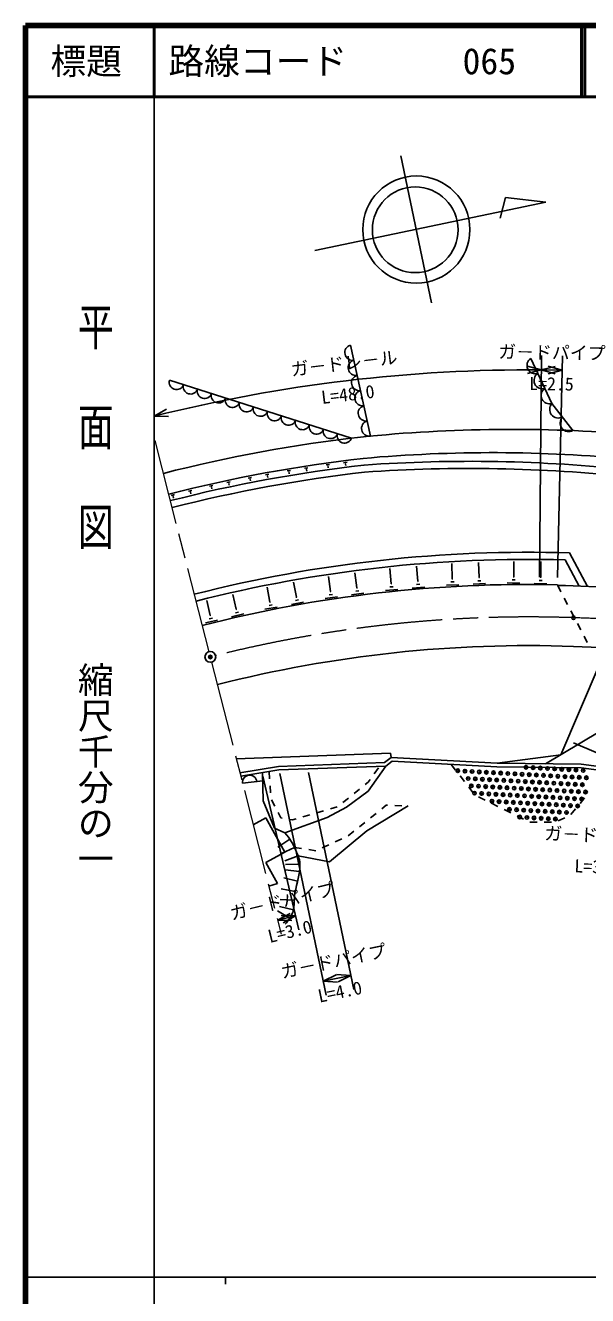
# Model space of a CAD drawing. Units: millimetres, scale not verified. Extents: x 40000 to 680000, y 20000 to 380000.
# Drawn here: x 40000 to 118626, y 202409 to 380000 of the extents above; entities that cross this region are included whole.
import ezdxf
from ezdxf.enums import TextEntityAlignment as Align

# ---------------------------------------------------------------- set-up
doc = ezdxf.new("R2010")
doc.units = ezdxf.units.MM
doc.header["$LTSCALE"] = 1000
doc.header["$PDMODE"] = 32
doc.header["$PDSIZE"] = 500
doc.linetypes.add('CHAIN', pattern=[18.5, 12, -1.5, 3.5, -1.5])
for name, color, linetype, lineweight in [('S-BGD', 7, 'Continuous', 25), ('S-BMK', 2, 'CHAIN', 13), ('S-BMK-SRVR', 3, 'Continuous', 25), ('S-STR-STRC', 7, 'Continuous', 25), ('S-TTL', 2, 'Continuous', 140), ('S-TTL-BAND', 7, 'Continuous', 25), ('S-TTL-LINE', 7, 'Continuous', 50)]:
    doc.layers.add(name, color=color, linetype=linetype, lineweight=lineweight)
doc.layers.add('S-OTRS', color=6, linetype='Continuous')
doc.layers.add('S-TTL-TXT', color=7, linetype='Continuous')
doc.styles.add('@ＭＳ ゴシック', font='')
doc.styles.add('ＭＳ ゴシック', font='')
doc.styles.get('@ＭＳ ゴシック').set_extended_font_data('@MS Gothic')
doc.styles.get('ＭＳ ゴシック').set_extended_font_data('MS Gothic')

msp = doc.modelspace()

# ---------------------------------------------------------------- linework, layer by layer
at = {"layer": 'S-BGD'}
for p, q in [((92512, 361760), (96817, 341226)), ((80486, 348520), (112784, 355292)), ((107161, 355956), (106394, 353058)), ((112784, 355292), (107161, 355956)), ((85446, 335298), (88251, 322579)), ((110681, 333432), (113646, 327144)), ((60154, 330398), (85605, 322294)), ((113646, 327144), (116581, 323350)), ((79044, 318086), (79510, 318159)), ((79237, 317997), (79353, 318015)), ((79299, 317888), (79328, 317892)), ((79313, 317890), (79345, 317686)), ((82059, 318549), (82526, 318609)), ((82249, 318454), (82366, 318469)), ((82308, 318343), (82337, 318347)), ((82323, 318345), (82349, 318140)), ((84510, 318863), (84978, 318923)), ((84701, 318769), (84817, 318784)), ((84759, 318658), (84789, 318661)), ((84774, 318659), (84800, 318454)), ((68185, 316088), (68646, 316186)), ((71171, 316714), (71634, 316799)), ((71366, 316630), (71482, 316651)), ((71431, 316522), (71460, 316528)), ((71445, 316525), (71483, 316322)), ((73601, 317161), (74065, 317246)), ((73796, 317077), (73912, 317099)), ((73861, 316969), (73890, 316975)), ((73876, 316972), (73913, 316769)), ((76603, 317705), (77068, 317778)), ((76796, 317616), (76912, 317634)), ((76857, 317507), (76886, 317511)), ((76872, 317509), (76904, 317305)), ((60398, 314291), (60856, 314401)), ((62801, 314869), (63259, 314979)), ((63000, 314796), (63114, 314824)), ((63070, 314692), (63099, 314699)), ((63085, 314695), (63133, 314494)), ((65768, 315576), (66229, 315673)), ((65965, 315497), (66081, 315521)), ((66033, 315391), (66062, 315397)), ((66048, 315394), (66090, 315192)), ((68383, 316010), (68498, 316034)), ((68450, 315904), (68479, 315910)), ((68465, 315907), (68508, 315705)), ((60598, 314218), (60712, 314245)), ((60668, 314113), (60697, 314120)), ((60682, 314117), (60731, 313916)), ((118607, 301564), (116115, 306255)), ((91161, 301943), (90973, 304059)), ((94895, 302274), (94708, 304390)), ((99708, 302633), (99618, 304756)), ((103454, 302791), (103365, 304913)), ((108289, 302909), (108331, 305052)), ((112063, 302851), (112105, 305037)), ((117452, 301607), (115505, 305272)), ((77896, 300057), (77514, 302147)), ((82654, 300859), (82370, 302964)), ((86370, 301361), (86086, 303467)), ((91106, 301938), (91215, 301948)), ((94841, 302269), (94950, 302278)), ((99507, 302187), (99944, 302206)), ((99653, 302631), (99762, 302636)), ((102617, 301880), (104365, 301954)), ((103254, 302345), (103691, 302363)), ((103399, 302789), (103508, 302793)), ((107396, 302050), (109149, 302016)), ((108062, 302475), (108500, 302467)), ((108235, 302910), (108344, 302908)), ((111155, 301978), (112937, 301943)), ((111832, 302410), (112277, 302402)), ((112007, 302852), (112119, 302850)), ((69491, 298362), (69014, 300432)), ((74207, 299383), (73826, 301473)), ((82496, 300396), (82930, 300455)), ((82600, 300852), (82709, 300866)), ((85620, 300377), (87354, 300612)), ((86212, 300899), (86645, 300957)), ((86316, 301354), (86424, 301369)), ((90366, 300995), (92109, 301149)), ((90981, 301488), (91417, 301527)), ((94101, 301325), (95844, 301479)), ((94716, 301819), (95152, 301857)), ((98870, 301723), (100618, 301796)), ((114399, 301798), (114444, 301712)), ((114444, 301712), (114904, 300824)), ((65838, 297519), (65360, 299589)), ((69438, 298350), (69544, 298374)), ((73504, 298366), (75225, 298680)), ((74071, 298914), (74501, 298992)), ((74154, 299374), (74261, 299393)), ((77193, 299039), (78914, 299353)), ((77759, 299587), (78190, 299666)), ((77842, 300047), (77950, 300067)), ((81905, 299875), (83638, 300109)), ((115365, 299937), (115825, 299049)), ((65182, 296470), (66887, 296863)), ((65723, 297044), (66149, 297142)), ((65784, 297507), (65891, 297531)), ((68835, 297313), (70540, 297706)), ((69376, 297887), (69803, 297985)), ((116286, 298161), (116746, 297274)), ((117206, 296386), (117667, 295498)), ((118127, 294610), (118588, 293723)), ((120237, 290542), (114861, 278030)), ((124331, 283673), (112731, 276761)), ((91079, 278240), (69499, 277459)), ((90228, 276929), (91150, 277644)), ((90408, 276436), (91309, 277135)), ((91079, 278240), (91150, 277644)), ((105961, 276831), (91150, 277644)), ((105945, 276331), (91309, 277135)), ((105961, 276831), (114861, 278030)), ((69997, 275506), (75396, 276395)), ((70121, 275019), (75446, 275896)), ((73247, 271567), (73181, 275523)), ((74109, 275676), (74160, 274677)), ((90228, 276929), (75396, 276395)), ((90408, 276436), (75446, 275896)), ((90408, 276436), (87943, 272943)), ((88798, 275375), (89381, 276188)), ((99562, 276682), (100171, 275889)), ((117707, 276209), (105945, 276331)), ((117743, 276709), (105961, 276831)), ((131785, 274334), (117707, 276209)), ((131841, 274831), (117743, 276709)), ((73200, 274394), (70371, 274041)), ((74211, 273678), (74262, 272680)), ((87529, 273848), (87936, 274173)), ((87936, 274173), (88215, 274562)), ((100781, 275096), (101390, 274303)), ((102000, 273511), (102609, 272718)), ((84403, 271352), (85185, 271976)), ((87943, 272943), (84920, 270687)), ((85966, 272600), (86748, 273224)), ((103387, 272131), (104283, 271687)), ((117565, 271219), (118202, 271990)), ((74837, 267777), (73247, 271567)), ((74415, 271709), (74883, 270826)), ((75351, 269942), (75744, 269200)), ((80738, 269897), (81698, 270176)), ((84920, 270687), (82213, 269243)), ((82658, 270455), (83619, 270735)), ((93551, 270868), (87744, 267371)), ((89828, 270450), (90471, 270964)), ((90471, 270964), (90647, 270959)), ((91646, 270928), (92646, 270897)), ((105179, 271243), (106076, 270799)), ((106972, 270355), (107868, 269911)), ((116290, 269678), (116928, 270448)), ((71852, 268236), (73603, 269204)), ((73603, 269204), (76265, 264391)), ((75744, 269200), (75902, 269171)), ((82213, 269243), (76303, 267123)), ((76886, 268994), (77348, 268911)), ((77348, 268911), (77857, 269059)), ((78818, 269338), (79778, 269618)), ((86704, 267951), (87485, 268576)), ((88266, 269200), (89047, 269825)), ((108764, 269467), (109660, 269023)), ((110558, 268587), (111558, 268597)), ((112558, 268607), (113558, 268617)), ((114521, 268802), (115443, 269190)), ((76303, 267123), (74837, 267777)), ((87744, 267371), (82546, 263071)), ((85142, 266701), (85923, 267326)), ((76959, 266242), (75324, 265091)), ((77641, 265063), (75829, 264217)), ((77641, 265063), (78630, 264913)), ((79618, 264763), (80607, 264614)), ((81519, 265018), (82430, 265430)), ((83341, 265843), (84252, 266255)), ((76265, 264391), (73640, 262939)), ((73640, 262939), (75256, 260017)), ((78144, 263904), (76268, 263210)), ((82546, 263071), (78144, 263904)), ((78335, 261705), (76348, 261932)), ((78379, 262747), (76379, 262693)), ((74037, 259676), (75256, 260017)), ((78070, 260355), (76127, 260828)), ((77613, 257679), (75615, 257770)), ((77740, 258906), (75775, 259276)), ((76965, 255174), (75249, 256202)), ((77479, 256335), (75542, 256832))]:
    msp.add_line(p, q, dxfattribs=at)
for centre, radius in [((94673, 351452), 7493), ((94517, 351428), 5995)]:
    msp.add_circle(centre, radius, dxfattribs=at)
for centre, radius, start, end in [((85763, 334257), 1089, 106.93856, 277.94014), ((86230, 332137), 1089, 106.93856, 277.94014), ((111319, 332452), 1169, 123.03989, 287.44811), ((61141, 330112), 1028, 163.86097, 340.81342), ((86698, 330017), 1089, 106.93856, 277.94014), ((112307, 330356), 1169, 123.03989, 287.44811), ((63099, 329489), 1028, 163.86097, 340.81342), ((65057, 328866), 1028, 163.86097, 340.81342), ((87166, 327897), 1089, 106.93856, 277.94014), ((113295, 328260), 1169, 123.03989, 287.44811), ((67015, 328242), 1028, 163.86097, 340.81342), ((68972, 327619), 1028, 163.86097, 340.81342), ((70930, 326995), 1028, 163.86097, 340.81342), ((87633, 325777), 1089, 106.93856, 277.94014), ((114537, 326317), 1216, 137.16451, 298.29298), ((72888, 326372), 1028, 163.86097, 340.81342), ((74846, 325748), 1028, 163.86097, 340.81342), ((76804, 325125), 1028, 163.86097, 340.81342), ((116005, 324420), 1216, 137.16451, 298.29298), ((78761, 324502), 1028, 163.86097, 340.81342), ((80719, 323878), 1028, 163.86097, 340.81342), ((82677, 323255), 1028, 163.86097, 340.81342), ((108063, 115348), 208176, 85.29628, 95.8404), ((88101, 323658), 1089, 106.93856, 277.94014), ((110373, 117292), 206492, 96.5331, 104.31626), ((84635, 322631), 1028, 163.86097, 340.81342), ((105337, 115359), 204906, 84.54011, 95.0725), ((110373, 117292), 203492, 96.5331, 104.31626), ((110373, 117292), 202550, 96.5331, 104.31626), ((102167, 108596), 210456, 83.85206, 94.03135), ((102167, 108596), 209456, 83.84911, 94.03135), ((110373, 117292), 201550, 96.5331, 104.31626), ((110373, 117292), 189050, 88.25943, 104.31626), ((110373, 117292), 188050, 88.43619, 104.31626), ((110373, 117292), 184550, 88.74994, 104.31626), ((82305, -658796), 961046, 87.04778, 88.08356), ((110373, 117292), 176000, 87.95544, 104.31626), ((82305, -658796), 952596, 86.74956, 87.93365), ((71369, 274161), 1005, 7.3848, 186.85449)]:
    msp.add_arc(centre, radius, start, end, dxfattribs=at)
msp.add_open_spline([(76303, 267123), (77038, 266144), (77330, 265798), (77747, 264822), (78080, 264043), (78354, 263594), (78379, 262747), (78426, 261139), (77962, 260273), (77702, 258686), (77505, 257489), (77764, 256696), (77206, 255619), (76931, 255089), (76787, 254844), (76349, 254355)], degree=3, knots=[0, 0, 0, 0, 1, 1, 1, 2, 2, 2, 3, 3, 3, 4, 4, 4, 5, 5, 5, 5], dxfattribs=at)
for p in [(100478, 275793), (101477, 275738), (102475, 275683), (103474, 275629), (104472, 275574), (105471, 275519), (106469, 275464), (107468, 275409), (108466, 275355), (109465, 275300), (110019, 276271), (110463, 275245), (111017, 276216), (111462, 275190), (112016, 276161), (112460, 275135), (113014, 276106), (113459, 275081), (114013, 276052), (114457, 275026), (115011, 275997), (116010, 275942), (117008, 275887), (118007, 275832), (101921, 274712), (102365, 273686), (102920, 274657), (103364, 273632), (103918, 274603), (104362, 273577), (104917, 274548), (105361, 273522), (105915, 274493), (106359, 273467), (106914, 274438), (107358, 273412), (107912, 274383), (108356, 273358), (108911, 274329), (109355, 273303), (109909, 274274), (110353, 273248), (110908, 274219), (111906, 274164), (112905, 274109), (113903, 274055), (114902, 274000), (115456, 274971), (115900, 273945), (116454, 274916), (116898, 273890), (117453, 274861), (117897, 273835), (118451, 274807), (102810, 272660), (103808, 272606), (104807, 272551), (105251, 271525), (105805, 272496), (106250, 271470), (106804, 272441), (107802, 272386), (108801, 272332), (109799, 272277), (110798, 272222), (111352, 273193), (111796, 272167), (112350, 273138), (112795, 272112), (113349, 273084), (113793, 272058), (114347, 273029), (114792, 272003), (115346, 272974), (115790, 271948), (116344, 272919), (116789, 271893), (117343, 272864), (117787, 271839), (118341, 272810), (107248, 271415), (107693, 270389), (108247, 271361), (108691, 270335), (109245, 271306), (109690, 270280), (110244, 271251), (110688, 270225), (111242, 271196), (111687, 270170), (112241, 271141), (112685, 270115), (113239, 271087), (113684, 270061), (114238, 271032), (114682, 270006), (115236, 270977), (115681, 269951), (116235, 270922), (117233, 270867), (109136, 269309), (110134, 269254), (111133, 269199), (112131, 269144), (113130, 269090), (114128, 269035)]:
    msp.add_point(p, dxfattribs=at)
at = {"layer": 'S-BMK'}
for p, q in [((65678, 292429), (58000, 322517)), ((66049, 290976), (75755, 252945))]:
    msp.add_line(p, q, dxfattribs=at)
for centre, radius, start, end in [((110373, 117292), 180000, 87.9552, 104.07753), ((82305, -658796), 956596, 85.0677, 87.9337)]:
    msp.add_arc(centre, radius, start, end, dxfattribs=at)
at = {"layer": 'S-BMK-SRVR'}
msp.add_circle((65864, 291702), 750, dxfattribs=at)
msp.add_point((65864, 291702), dxfattribs=at)
at = {"layer": 'S-OTRS'}
for p in [(116654, 297183), (65864, 291702)]:
    msp.add_point(p, dxfattribs=at)
at = {"layer": 'S-STR-STRC'}
for p, q in [((112148, 331836), (110220, 332370)), ((111908, 302836), (112164, 333836)), ((114087, 332324), (112148, 331836)), ((115054, 331792), (113130, 332339)), ((114421, 302798), (115097, 333791)), ((110212, 331334), (112148, 331836)), ((112148, 331836), (115054, 331792)), ((112148, 331836), (114072, 331289)), ((113114, 331303), (115054, 331792)), ((59747, 326326), (58000, 325353)), ((58000, 325353), (60000, 325322)), ((116672, 279713), (145154, 267475)), ((75600, 275416), (82069, 244407)), ((79605, 275560), (85935, 245213)), ((73187, 275020), (78247, 253556)), ((77013, 255846), (75260, 254883)), ((75260, 254883), (77788, 255503)), ((75260, 254883), (77260, 254840)), ((77788, 255503), (75789, 255545)), ((76035, 254540), (77788, 255503)), ((83446, 247266), (81660, 246365)), ((81660, 246365), (85526, 247171)), ((85526, 247171), (83529, 247283)), ((83741, 246270), (85526, 247171)), ((81660, 246365), (83657, 246252))]:
    msp.add_line(p, q, dxfattribs=at)
msp.add_arc((110373, 117292), 214551, 89.5261, 104.12901, dxfattribs=at)
at = {"layer": 'S-TTL'}
for p, q in [((40000, 380000), (40000, 20000)), ((680000, 380000), (40000, 380000)), ((40000, 380000), (40000, 20000)), ((680000, 380000), (40000, 380000))]:
    msp.add_line(p, q, dxfattribs=at)
at = {"layer": 'S-TTL-BAND'}
for p, q in [((58000, 370000), (58000, 20000)), ((58000, 370000), (58000, 20000)), ((40000, 205000), (579000, 205000)), ((40000, 205000), (579000, 205000)), ((68000, 205000), (68000, 204000)), ((68000, 205000), (68000, 204000))]:
    msp.add_line(p, q, dxfattribs=at)
at = {"layer": 'S-TTL-LINE'}
for p, q in [((58000, 380000), (58000, 370000)), ((58000, 380000), (58000, 370000)), ((117750, 380000), (117750, 370000)), ((117750, 380000), (117750, 370000)), ((118250, 380000), (118250, 370000)), ((118250, 380000), (118250, 370000)), ((40000, 370000), (680000, 370000)), ((40000, 370000), (680000, 370000))]:
    msp.add_line(p, q, dxfattribs=at)

# ---------------------------------------------------------------- texts
at = {"layer": 'S-STR-STRC', "style": 'ＭＳ ゴシック'}
for s, rotation, p in [('ガ－ドレ－ル', 6.827, (84748, 331315)), ('ガ－ドパイプ', 359.138, (113616, 332814)), ('ガ－ドパイプ', 357.662, (120027, 265298)), ('ガ－ドパイプ', 13.791, (76286, 256164)), ('ガ－ドパイプ', 11.783, (83389, 247747))]:
    msp.add_text(s, height=1833, rotation=rotation, dxfattribs=at).set_placement(p, align=Align.BOTTOM_CENTER)
at = {"layer": 'S-STR-STRC', "style": '@ＭＳ ゴシック'}
for s, rotation, p in [('L=2.5', 359.138, (113586, 330814)), ('L=48.0', 6.827, (84986, 329329)), ('L=3.0', 357.662, (119945, 263300)), ('L=3.0', 13.791, (76763, 254222)), ('L=4.0', 11.783, (83798, 245789))]:
    msp.add_text(s, height=1833, rotation=rotation, dxfattribs=at).set_placement(p, align=Align.TOP_CENTER)
at = {"layer": 'S-TTL-BAND', "style": '@ＭＳ ゴシック', "width": 1.4}
msp.add_text('平  面  図', height=3666, rotation=270, dxfattribs=at).set_placement((49777, 306475), align=Align.MIDDLE_RIGHT)
msp.add_text('平  面  図', height=3666, rotation=270, dxfattribs=at).set_placement((49777, 306475), align=Align.MIDDLE_RIGHT)
at = {"layer": 'S-TTL-BAND', "style": '@ＭＳ ゴシック'}
msp.add_text('縮尺千分の一', height=3666, rotation=270, dxfattribs=at).set_placement((49777, 261030), align=Align.MIDDLE_RIGHT)
msp.add_text('縮尺千分の一', height=3666, rotation=270, dxfattribs=at).set_placement((49777, 261030), align=Align.MIDDLE_RIGHT)
at = {"layer": 'S-TTL-TXT', "style": 'ＭＳ ゴシック'}
msp.add_text('標題', height=3666, dxfattribs=at).set_placement((48500, 375000), align=Align.MIDDLE_CENTER)
msp.add_text('標題', height=3666, dxfattribs=at).set_placement((48500, 375000), align=Align.MIDDLE_CENTER)
for s, p in [('路線コード', (60000, 375000)), ('路線コード', (60000, 375000)), ('065', (101142, 375000))]:
    msp.add_text(s, height=3666, dxfattribs=at).set_placement(p, align=Align.MIDDLE_LEFT)

doc.saveas('drawing.dxf')
